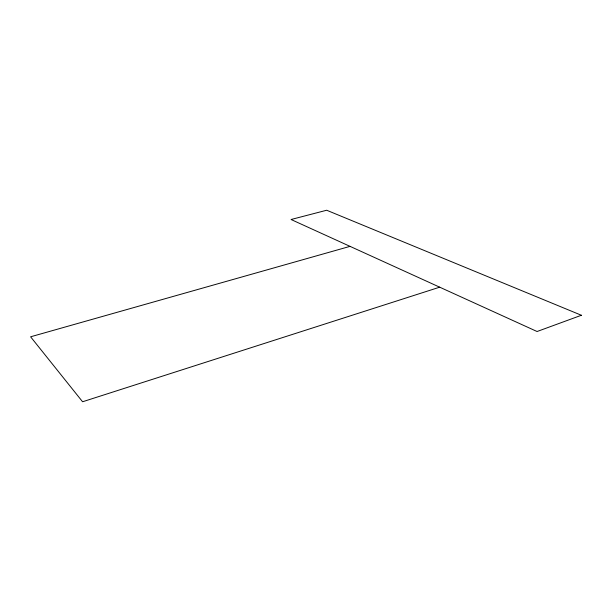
<?xml version="1.0" encoding="UTF-8"?>
<svg xmlns="http://www.w3.org/2000/svg" width="612" height="612" viewBox="0 0 612 612"><rect width="100%" height="100%" fill="white"/><g stroke="black" fill="none" stroke-linecap="round" stroke-linejoin="round"><path stroke-width="0.92" d="M439.691 287.181L82.589 401.763L30.6 336.799L350.041 246.361M581.4 315.264L537.068 331.513L291.06 219.509L326.678 210.237L581.4 315.264"/></g></svg>
